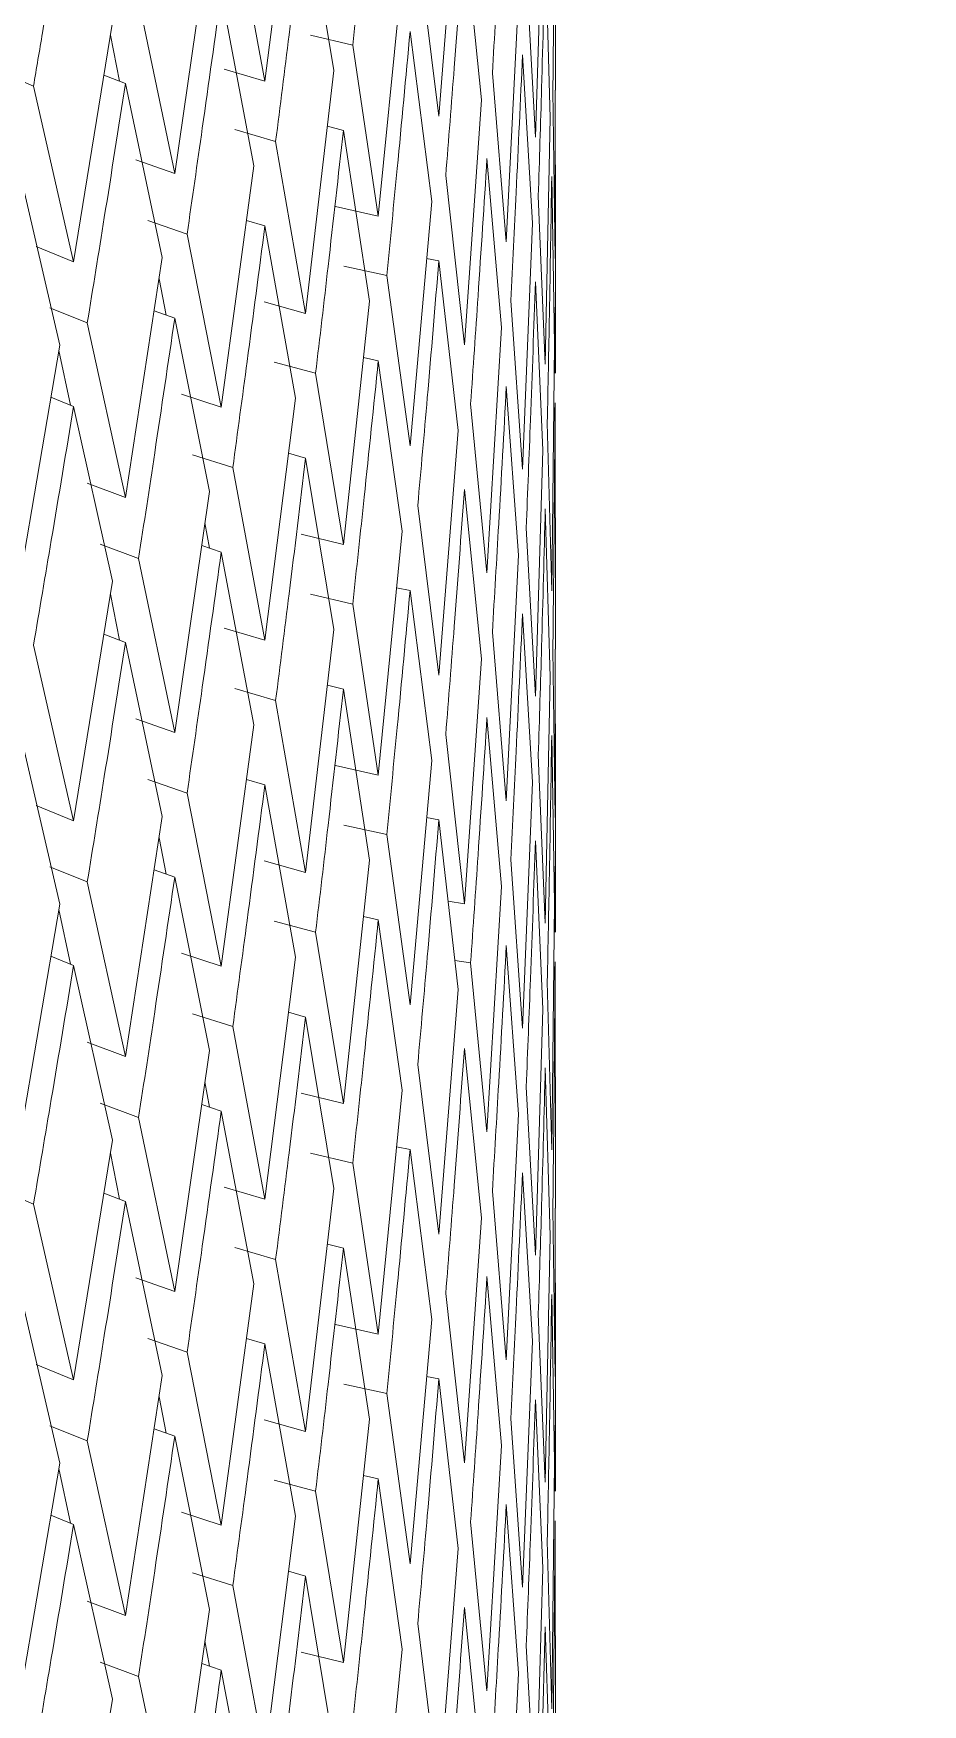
# Model space of a CAD drawing. Header units: centimetres. Extents: x -13594 to 4017, y -3206 to 1780.
# Drawn here: x 771.91 to 778.54, y -1991.67 to -1979.21 of the extents above; entities that cross this region are included whole.
import ezdxf

# ---------------------------------------------------------------- set-up
doc = ezdxf.new("R2010")
doc.units = ezdxf.units.CM

msp = doc.modelspace()

# ---------------------------------------------------------------- linework, layer by layer
at = {"color": 7, "linetype": 'Continuous', "lineweight": 0}
for p, q in [((773.639, -1979.567), (773.866, -1977.762)), ((774.935, -1979.827), (775.079, -1978.003)), ((774.153, -1979.487), (773.942, -1978.209)), ((775.655, -1979.984), (775.711, -1978.15)), ((773.4, -1978.281), (773.639, -1979.567)), ((772.967, -1980.255), (773.226, -1978.459)), ((775.253, -1979.705), (775.126, -1978.444)), ((774.778, -1978.562), (774.935, -1979.828)), ((775.766, -1979.84), (775.728, -1978.587)), ((774.484, -1980.572), (774.662, -1978.755)), ((775.586, -1978.73), (775.655, -1979.984)), ((775.804, -1979.633), (775.804, -1978.654)), ((772.697, -1978.958), (772.967, -1980.255)), ((773.557, -1980.197), (773.313, -1978.91)), ((775.438, -1980.763), (775.53, -1978.932)), ((772.213, -1980.913), (772.502, -1979.128)), ((772.487, -1979.224), (772.556, -1979.566)), ((774.293, -1979.299), (773.978, -1979.223)), ((774.882, -1980.464), (774.721, -1979.197)), ((774.293, -1979.299), (774.484, -1980.572)), ((775.633, -1980.625), (775.559, -1979.37)), ((771.914, -1979.605), (771.641, -1979.486)), ((773.335, -1979.476), (773.639, -1979.567)), ((773.942, -1981.297), (774.153, -1979.487)), ((775.334, -1979.506), (775.438, -1980.763)), ((771.914, -1979.605), (772.213, -1980.913)), ((772.439, -1979.521), (772.6, -1979.583)), ((772.874, -1980.881), (772.6, -1979.583)), ((775.785, -1979.636), (775.801, -1980.887)), ((775.801, -1980.887), (775.802, -1979.633)), ((775.126, -1981.532), (775.253, -1979.705)), ((775.728, -1981.675), (775.766, -1979.84)), ((773.719, -1980.015), (773.414, -1979.926)), ((774.105, -1979.903), (774.224, -1979.933)), ((774.419, -1981.206), (774.224, -1979.933)), ((773.719, -1980.015), (773.942, -1981.297)), ((772.11, -1981.535), (771.807, -1980.225)), ((772.676, -1980.152), (772.967, -1980.255)), ((773.313, -1981.997), (773.557, -1980.197)), ((775.403, -1981.403), (775.294, -1980.144)), ((774.987, -1980.269), (775.126, -1981.532)), ((775.797, -1981.528), (775.776, -1980.277)), ((774.165, -1980.501), (774.484, -1980.572)), ((774.721, -1982.285), (774.882, -1980.464)), ((775.676, -1980.422), (775.728, -1981.675)), ((773.059, -1980.706), (772.766, -1980.605)), ((773.502, -1980.604), (773.639, -1980.645)), ((775.559, -1982.458), (775.633, -1980.625)), ((773.059, -1980.706), (773.313, -1981.997)), ((773.866, -1981.928), (773.639, -1980.645)), ((775.804, -1981.742), (775.804, -1980.711)), ((771.935, -1980.798), (772.213, -1980.913)), ((772.6, -1982.67), (772.874, -1980.881)), ((774.547, -1981.016), (774.228, -1980.946)), ((774.844, -1980.889), (774.935, -1980.906)), ((775.079, -1982.169), (774.935, -1980.906)), ((772.85, -1981.04), (772.902, -1981.31)), ((774.547, -1981.016), (774.721, -1982.285)), ((775.711, -1982.316), (775.655, -1981.063)), ((772.315, -1981.368), (772.035, -1981.255)), ((773.634, -1981.212), (773.942, -1981.297)), ((774.224, -1983.02), (774.419, -1981.206)), ((775.472, -1981.202), (775.559, -1982.458)), ((772.315, -1981.368), (772.6, -1982.67)), ((772.813, -1981.278), (772.967, -1981.333)), ((773.226, -1982.625), (772.967, -1981.333)), ((775.803, -1981.324), (775.802, -1981.742)), ((775.294, -1983.232), (775.403, -1981.403)), ((771.807, -1983.313), (772.11, -1981.535)), ((772.103, -1981.573), (772.191, -1981.982)), ((774.374, -1981.626), (774.484, -1981.651)), ((775.776, -1983.365), (775.797, -1981.528)), ((774.017, -1981.743), (773.707, -1981.661)), ((774.017, -1981.743), (774.224, -1983.02)), ((774.662, -1982.921), (774.484, -1981.651)), ((775.53, -1983.098), (775.438, -1981.842)), ((772.044, -1981.921), (772.213, -1981.991)), ((772.502, -1983.294), (772.213, -1981.991)), ((773.016, -1981.9), (773.313, -1981.997)), ((773.639, -1983.733), (773.866, -1981.928)), ((775.172, -1981.972), (775.294, -1983.232)), ((775.802, -1982.82), (775.801, -1981.965)), ((775.743, -1982.112), (775.776, -1983.365)), ((774.935, -1983.993), (775.079, -1982.169)), ((773.4, -1982.447), (773.1, -1982.352)), ((773.815, -1982.34), (773.942, -1982.375)), ((774.153, -1983.653), (773.942, -1982.375)), ((775.655, -1984.15), (775.711, -1982.316)), ((773.4, -1982.447), (773.639, -1983.733)), ((772.315, -1982.562), (772.6, -1982.67)), ((772.967, -1984.421), (773.226, -1982.625)), ((775.253, -1983.871), (775.126, -1982.61)), ((774.778, -1982.728), (774.935, -1983.994)), ((773.192, -1982.857), (773.227, -1983.047)), ((775.766, -1984.006), (775.728, -1982.753)), ((775.804, -1983.799), (775.804, -1982.82)), ((773.91, -1982.942), (774.224, -1983.02)), ((774.484, -1984.738), (774.662, -1982.921)), ((775.586, -1982.896), (775.655, -1984.15)), ((772.697, -1983.124), (772.41, -1983.017)), ((772.697, -1983.124), (772.967, -1984.421)), ((773.168, -1983.028), (773.313, -1983.076)), ((773.557, -1984.363), (773.313, -1983.076)), ((775.438, -1984.929), (775.53, -1983.098)), ((772.213, -1985.079), (772.502, -1983.294)), ((774.62, -1983.343), (774.721, -1983.363)), ((774.882, -1984.63), (774.721, -1983.363)), ((772.487, -1983.39), (772.556, -1983.732)), ((774.293, -1983.465), (773.978, -1983.389)), ((774.293, -1983.465), (774.484, -1984.738)), ((775.633, -1984.791), (775.559, -1983.536)), ((772.439, -1983.687), (772.6, -1983.749)), ((772.874, -1985.047), (772.6, -1983.749)), ((773.335, -1983.642), (773.639, -1983.733)), ((773.942, -1985.463), (774.153, -1983.653)), ((775.334, -1983.672), (775.438, -1984.929)), ((771.914, -1983.771), (772.213, -1985.079)), ((775.126, -1985.698), (775.253, -1983.871)), ((775.785, -1983.802), (775.801, -1985.053)), ((775.801, -1985.053), (775.802, -1983.799)), ((773.719, -1984.181), (773.414, -1984.092)), ((774.105, -1984.069), (774.224, -1984.099)), ((774.419, -1985.372), (774.224, -1984.099)), ((775.728, -1985.841), (775.766, -1984.006)), ((773.719, -1984.181), (773.942, -1985.463)), ((772.676, -1984.318), (772.967, -1984.421)), ((773.313, -1986.163), (773.557, -1984.363)), ((775.403, -1985.569), (775.294, -1984.31)), ((772.11, -1985.701), (771.807, -1984.391)), ((774.987, -1984.435), (775.126, -1985.698)), ((775.797, -1985.694), (775.776, -1984.443)), ((775.676, -1984.588), (775.728, -1985.841)), ((774.165, -1984.667), (774.484, -1984.738)), ((774.721, -1986.451), (774.882, -1984.63)), ((773.059, -1984.872), (772.766, -1984.771)), ((773.502, -1984.77), (773.639, -1984.811)), ((773.866, -1986.094), (773.639, -1984.811)), ((775.559, -1986.624), (775.633, -1984.791)), ((771.935, -1984.964), (772.213, -1985.079)), ((773.059, -1984.872), (773.313, -1986.163)), ((775.804, -1985.908), (775.804, -1984.877)), ((772.6, -1986.836), (772.874, -1985.047)), ((774.547, -1985.182), (774.228, -1985.112)), ((774.844, -1985.055), (774.935, -1985.072)), ((775.079, -1986.335), (774.935, -1985.072)), ((772.85, -1985.206), (772.902, -1985.476)), ((774.547, -1985.182), (774.721, -1986.451)), ((775.711, -1986.482), (775.655, -1985.229)), ((775.472, -1985.368), (775.559, -1986.624)), ((772.315, -1985.534), (772.035, -1985.421)), ((772.813, -1985.444), (772.967, -1985.499)), ((773.634, -1985.378), (773.942, -1985.463)), ((774.224, -1987.186), (774.419, -1985.372)), ((775.803, -1985.49), (775.802, -1985.908)), ((772.315, -1985.534), (772.6, -1986.836)), ((773.226, -1986.791), (772.967, -1985.499)), ((775.294, -1987.398), (775.403, -1985.569)), ((771.807, -1987.479), (772.11, -1985.701)), ((772.103, -1985.739), (772.191, -1986.148)), ((775.004, -1985.678), (775.126, -1985.698)), ((775.776, -1987.53), (775.797, -1985.694)), ((774.017, -1985.909), (773.707, -1985.827)), ((774.374, -1985.792), (774.484, -1985.816)), ((774.662, -1987.087), (774.484, -1985.816)), ((774.017, -1985.909), (774.224, -1987.186)), ((772.044, -1986.087), (772.213, -1986.157)), ((773.016, -1986.066), (773.313, -1986.163)), ((773.639, -1987.899), (773.866, -1986.094)), ((775.53, -1987.264), (775.438, -1986.008)), ((772.502, -1987.46), (772.213, -1986.157)), ((775.172, -1986.138), (775.055, -1986.12)), ((775.172, -1986.138), (775.294, -1987.398)), ((775.802, -1986.986), (775.801, -1986.131)), ((774.935, -1988.159), (775.079, -1986.335)), ((775.743, -1986.278), (775.776, -1987.53)), ((775.655, -1988.316), (775.711, -1986.482)), ((773.4, -1986.613), (773.1, -1986.518)), ((773.4, -1986.613), (773.639, -1987.899)), ((773.814, -1986.506), (773.942, -1986.541)), ((774.153, -1987.819), (773.942, -1986.541)), ((772.315, -1986.728), (772.6, -1986.836)), ((772.967, -1988.587), (773.226, -1986.791)), ((775.253, -1988.037), (775.126, -1986.776)), ((774.778, -1986.894), (774.935, -1988.159)), ((775.766, -1988.172), (775.728, -1986.919)), ((775.804, -1987.965), (775.804, -1986.986)), ((773.192, -1987.023), (773.227, -1987.213)), ((773.91, -1987.108), (774.224, -1987.186)), ((774.484, -1988.904), (774.662, -1987.087)), ((775.586, -1987.062), (775.655, -1988.316)), ((772.697, -1987.29), (772.41, -1987.183)), ((773.168, -1987.194), (773.313, -1987.242)), ((772.697, -1987.29), (772.967, -1988.587)), ((773.557, -1988.529), (773.313, -1987.242)), ((775.438, -1989.095), (775.53, -1987.264)), ((772.213, -1989.245), (772.502, -1987.46)), ((772.487, -1987.556), (772.556, -1987.898)), ((774.293, -1987.631), (773.978, -1987.555)), ((774.62, -1987.509), (774.721, -1987.529)), ((774.882, -1988.796), (774.721, -1987.529)), ((774.293, -1987.631), (774.484, -1988.904)), ((775.633, -1988.957), (775.559, -1987.702)), ((771.914, -1987.937), (771.641, -1987.818)), ((772.439, -1987.853), (772.6, -1987.915)), ((773.335, -1987.808), (773.639, -1987.899)), ((773.942, -1989.629), (774.153, -1987.819)), ((775.334, -1987.838), (775.438, -1989.095)), ((771.914, -1987.937), (772.213, -1989.245)), ((772.874, -1989.213), (772.6, -1987.915)), ((775.785, -1987.968), (775.801, -1989.219)), ((775.801, -1989.219), (775.802, -1987.965)), ((775.126, -1989.864), (775.253, -1988.037)), ((775.728, -1990.007), (775.766, -1988.172)), ((773.719, -1988.347), (773.414, -1988.258)), ((773.719, -1988.347), (773.942, -1989.629)), ((774.105, -1988.235), (774.224, -1988.265)), ((774.419, -1989.538), (774.224, -1988.265)), ((775.403, -1989.735), (775.294, -1988.476)), ((772.11, -1989.867), (771.807, -1988.557)), ((772.676, -1988.484), (772.967, -1988.587)), ((773.313, -1990.329), (773.557, -1988.529)), ((774.987, -1988.601), (775.126, -1989.864)), ((775.797, -1989.86), (775.776, -1988.609)), ((774.165, -1988.833), (774.484, -1988.904)), ((774.721, -1990.617), (774.882, -1988.796)), ((775.676, -1988.754), (775.728, -1990.007)), ((773.059, -1989.038), (772.766, -1988.937)), ((773.502, -1988.936), (773.639, -1988.977)), ((773.866, -1990.26), (773.639, -1988.977)), ((775.559, -1990.79), (775.633, -1988.957)), ((773.059, -1989.038), (773.313, -1990.329)), ((775.804, -1990.074), (775.804, -1989.043)), ((771.935, -1989.13), (772.213, -1989.245)), ((772.6, -1991.002), (772.874, -1989.213)), ((774.844, -1989.221), (774.935, -1989.238)), ((774.547, -1989.348), (774.228, -1989.278)), ((774.547, -1989.348), (774.721, -1990.617)), ((775.079, -1990.501), (774.935, -1989.238)), ((772.85, -1989.372), (772.902, -1989.642)), ((775.711, -1990.648), (775.655, -1989.395)), ((772.315, -1989.7), (772.035, -1989.587)), ((773.634, -1989.544), (773.942, -1989.629)), ((774.224, -1991.352), (774.419, -1989.538)), ((775.472, -1989.534), (775.559, -1990.79)), ((772.315, -1989.7), (772.6, -1991.002)), ((772.813, -1989.61), (772.967, -1989.665)), ((773.226, -1990.957), (772.967, -1989.665)), ((775.803, -1989.656), (775.802, -1990.074)), ((775.294, -1991.564), (775.403, -1989.735)), ((771.807, -1991.645), (772.11, -1989.867)), ((772.103, -1989.905), (772.191, -1990.314)), ((774.374, -1989.958), (774.484, -1989.982)), ((775.776, -1991.696), (775.797, -1989.86)), ((774.017, -1990.075), (773.707, -1989.992)), ((774.017, -1990.075), (774.224, -1991.352)), ((774.662, -1991.253), (774.484, -1989.982)), ((775.53, -1991.43), (775.438, -1990.174)), ((772.044, -1990.253), (772.213, -1990.323)), ((772.502, -1991.626), (772.213, -1990.323)), ((773.016, -1990.232), (773.313, -1990.329)), ((773.639, -1992.065), (773.866, -1990.26)), ((775.172, -1990.304), (775.294, -1991.564)), ((775.801, -1990.297), (775.785, -1992.134)), ((775.802, -1991.152), (775.801, -1990.297)), ((775.743, -1990.444), (775.776, -1991.696)), ((774.935, -1992.325), (775.079, -1990.501)), ((773.4, -1990.779), (773.1, -1990.684)), ((773.814, -1990.672), (773.942, -1990.707)), ((774.153, -1991.985), (773.942, -1990.707)), ((775.655, -1992.482), (775.711, -1990.648)), ((773.4, -1990.779), (773.639, -1992.065)), ((772.315, -1990.894), (772.6, -1991.002)), ((772.967, -1992.752), (773.226, -1990.957)), ((775.253, -1992.203), (775.126, -1990.942)), ((774.779, -1991.06), (774.935, -1992.325)), ((775.728, -1991.085), (775.676, -1992.92)), ((775.766, -1992.338), (775.728, -1991.085)), ((773.192, -1991.189), (773.227, -1991.379)), ((775.804, -1992.131), (775.804, -1991.152)), ((773.91, -1991.274), (774.224, -1991.352)), ((774.484, -1993.07), (774.662, -1991.253)), ((775.586, -1991.228), (775.655, -1992.482)), ((772.697, -1991.456), (772.411, -1991.349)), ((772.697, -1991.456), (772.967, -1992.752)), ((773.168, -1991.36), (773.313, -1991.408)), ((773.557, -1992.695), (773.313, -1991.408)), ((775.438, -1993.261), (775.53, -1991.43)), ((772.213, -1993.411), (772.502, -1991.626))]:
    msp.add_line(p, q, dxfattribs=at)
for points, knots in [([(439.352, -2215.508), (442.193, -2214.683), (448.094, -2212.969), (457.133, -2209.887), (466.439, -2206.38), (475.79, -2202.486), (485.172, -2198.221), (494.577, -2193.586), (503.994, -2188.587), (513.413, -2183.23), (522.824, -2177.521), (532.217, -2171.466), (541.582, -2165.073), (550.909, -2158.347), (560.189, -2151.297), (569.412, -2143.93), (578.569, -2136.255), (587.648, -2128.278), (596.643, -2120.01), (605.542, -2111.459), (614.336, -2102.633), (623.017, -2093.544), (631.575, -2084.199), (640.002, -2074.61), (648.288, -2064.786), (656.425, -2054.738), (664.405, -2044.476), (672.218, -2034.012), (679.857, -2023.356), (687.314, -2012.52), (694.581, -2001.516), (701.65, -1990.354), (708.514, -1979.047), (715.165, -1967.607), (721.598, -1956.045), (727.803, -1944.375), (733.776, -1932.608), (739.51, -1920.756), (744.999, -1908.833), (750.236, -1896.851), (755.217, -1884.822), (759.935, -1872.76), (764.387, -1860.676), (768.566, -1848.584), (772.47, -1836.496), (776.092, -1824.425), (779.43, -1812.384), (782.48, -1800.385), (785.238, -1788.441), (787.702, -1776.565), (789.867, -1764.769), (791.733, -1753.065), (793.297, -1741.466), (794.556, -1729.984), (795.51, -1718.631), (796.156, -1707.42), (796.495, -1696.361), (796.524, -1685.467), (796.245, -1674.749), (795.655, -1664.219), (794.758, -1653.887), (793.55, -1643.768), (792.042, -1633.864), (790.2, -1624.215), (788.706, -1617.284), (787.734, -1613.651), (787.579, -1613.07)], [0, 0, 0, 0, 0.014701, 0.030542, 0.046388, 0.062238, 0.078091, 0.093946, 0.109801, 0.125657, 0.141512, 0.157366, 0.173219, 0.189071, 0.204921, 0.22077, 0.236616, 0.252461, 0.268304, 0.284146, 0.299986, 0.315824, 0.331661, 0.347496, 0.36333, 0.379163, 0.394996, 0.410827, 0.426657, 0.442487, 0.458316, 0.474145, 0.489974, 0.505802, 0.521631, 0.537459, 0.553288, 0.569118, 0.584948, 0.600778, 0.616609, 0.632441, 0.648275, 0.664109, 0.679945, 0.695782, 0.71162, 0.72746, 0.743302, 0.759146, 0.774992, 0.79084, 0.806689, 0.822541, 0.838395, 0.85425, 0.870107, 0.885966, 0.901826, 0.917687, 0.933548, 0.949409, 0.965268, 0.981126, 0.99698, 1, 1, 1, 1]), ([(774.484, -1977.485), (774.449, -1977.823), (774.387, -1978.429), (774.322, -1979.033), (774.293, -1979.299)], [0, 0, 0, 0, 0.5599999, 1, 1, 1, 1]), ([(775.438, -1977.676), (775.42, -1978.017), (775.386, -1978.628), (775.35, -1979.237), (775.334, -1979.506)], [0, 0, 0, 0, 0.5599999, 1, 1, 1, 1]), ([(775.801, -1977.799), (775.799, -1978.142), (775.795, -1978.754), (775.788, -1979.366), (775.785, -1979.636)], [0, 0, 0, 0, 0.56, 1, 1, 1, 1]), ([(773.942, -1978.209), (773.902, -1978.546), (773.829, -1979.149), (773.753, -1979.751), (773.719, -1980.015)], [0, 0, 0, 0, 0.56, 1, 1, 1, 1]), ([(775.126, -1978.444), (775.101, -1978.785), (775.056, -1979.393), (775.008, -1980.001), (774.987, -1980.269)], [0, 0, 0, 0, 0.56, 1, 1, 1, 1]), ([(775.728, -1978.587), (775.719, -1978.93), (775.704, -1979.542), (775.685, -1980.153), (775.676, -1980.422)], [0, 0, 0, 0, 0.56, 1, 1, 1, 1]), ([(772.068, -1978.697), (772.039, -1978.866), (771.988, -1979.169), (771.936, -1979.472), (771.914, -1979.605)], [0, 0, 0, 0, 0.56, 1, 1, 1, 1]), ([(773.313, -1978.91), (773.267, -1979.245), (773.183, -1979.845), (773.097, -1980.443), (773.059, -1980.706)], [0, 0, 0, 0, 0.56, 1, 1, 1, 1]), ([(774.721, -1979.197), (774.689, -1979.537), (774.633, -1980.144), (774.573, -1980.749), (774.547, -1981.016)], [0, 0, 0, 0, 0.56, 1, 1, 1, 1]), ([(775.559, -1979.37), (775.543, -1979.712), (775.516, -1980.323), (775.485, -1980.934), (775.472, -1981.202)], [0, 0, 0, 0, 0.56, 1, 1, 1, 1]), ([(772.6, -1979.583), (772.548, -1979.916), (772.454, -1980.512), (772.358, -1981.107), (772.315, -1981.368)], [0, 0, 0, 0, 0.5599999, 1, 1, 1, 1]), ([(774.224, -1979.933), (774.186, -1980.271), (774.119, -1980.875), (774.048, -1981.478), (774.017, -1981.743)], [0, 0, 0, 0, 0.5599999, 1, 1, 1, 1]), ([(775.802, -1979.901), (775.803, -1980.106), (775.805, -1980.58), (775.804, -1981.055), (775.803, -1981.324)], [0, 0, 0, 0, 0.432352, 1, 1, 1, 1]), ([(775.294, -1980.144), (775.272, -1980.486), (775.233, -1981.095), (775.191, -1981.704), (775.172, -1981.972)], [0, 0, 0, 0, 0.5599999, 1, 1, 1, 1]), ([(775.776, -1980.277), (775.771, -1980.619), (775.761, -1981.231), (775.749, -1981.843), (775.743, -1982.112)], [0, 0, 0, 0, 0.56, 1, 1, 1, 1]), ([(773.639, -1980.645), (773.595, -1980.982), (773.517, -1981.583), (773.435, -1982.183), (773.4, -1982.447)], [0, 0, 0, 0, 0.56, 1, 1, 1, 1]), ([(774.935, -1980.906), (774.907, -1981.246), (774.856, -1981.854), (774.802, -1982.461), (774.778, -1982.728)], [0, 0, 0, 0, 0.56, 1, 1, 1, 1]), ([(775.655, -1981.063), (775.643, -1981.405), (775.622, -1982.016), (775.597, -1982.627), (775.586, -1982.896)], [0, 0, 0, 0, 0.56, 1, 1, 1, 1]), ([(772.967, -1981.333), (772.918, -1981.667), (772.829, -1982.265), (772.738, -1982.862), (772.697, -1983.124)], [0, 0, 0, 0, 0.56, 1, 1, 1, 1]), ([(774.484, -1981.651), (774.449, -1981.989), (774.387, -1982.595), (774.322, -1983.199), (774.293, -1983.465)], [0, 0, 0, 0, 0.56, 1, 1, 1, 1]), ([(775.438, -1981.842), (775.42, -1982.183), (775.386, -1982.794), (775.35, -1983.403), (775.334, -1983.672)], [0, 0, 0, 0, 0.56, 1, 1, 1, 1]), ([(772.213, -1981.991), (772.158, -1982.323), (772.06, -1982.917), (771.958, -1983.51), (771.914, -1983.771)], [0, 0, 0, 0, 0.56, 1, 1, 1, 1]), ([(775.801, -1981.965), (775.799, -1982.308), (775.795, -1982.92), (775.788, -1983.532), (775.785, -1983.802)], [0, 0, 0, 0, 0.56, 1, 1, 1, 1]), ([(773.942, -1982.375), (773.902, -1982.712), (773.829, -1983.315), (773.753, -1983.917), (773.719, -1984.181)], [0, 0, 0, 0, 0.56, 1, 1, 1, 1]), ([(775.126, -1982.61), (775.101, -1982.951), (775.056, -1983.559), (775.008, -1984.167), (774.987, -1984.435)], [0, 0, 0, 0, 0.56, 1, 1, 1, 1]), ([(775.728, -1982.753), (775.719, -1983.096), (775.704, -1983.708), (775.685, -1984.319), (775.676, -1984.588)], [0, 0, 0, 0, 0.56, 1, 1, 1, 1]), ([(773.313, -1983.076), (773.267, -1983.411), (773.183, -1984.011), (773.097, -1984.609), (773.059, -1984.872)], [0, 0, 0, 0, 0.56, 1, 1, 1, 1]), ([(774.721, -1983.363), (774.689, -1983.703), (774.633, -1984.31), (774.573, -1984.915), (774.547, -1985.182)], [0, 0, 0, 0, 0.56, 1, 1, 1, 1]), ([(775.559, -1983.536), (775.543, -1983.878), (775.516, -1984.489), (775.485, -1985.1), (775.472, -1985.368)], [0, 0, 0, 0, 0.56, 1, 1, 1, 1]), ([(772.6, -1983.749), (772.548, -1984.082), (772.454, -1984.678), (772.358, -1985.273), (772.315, -1985.534)], [0, 0, 0, 0, 0.56, 1, 1, 1, 1]), ([(774.224, -1984.099), (774.186, -1984.437), (774.119, -1985.041), (774.048, -1985.644), (774.017, -1985.909)], [0, 0, 0, 0, 0.56, 1, 1, 1, 1]), ([(775.802, -1984.067), (775.803, -1984.272), (775.805, -1984.746), (775.804, -1985.221), (775.803, -1985.49)], [0, 0, 0, 0, 0.432352, 1, 1, 1, 1]), ([(775.294, -1984.31), (775.272, -1984.652), (775.233, -1985.261), (775.191, -1985.87), (775.172, -1986.138)], [0, 0, 0, 0, 0.56, 1, 1, 1, 1]), ([(775.776, -1984.443), (775.771, -1984.785), (775.761, -1985.397), (775.749, -1986.009), (775.743, -1986.278)], [0, 0, 0, 0, 0.56, 1, 1, 1, 1]), ([(773.639, -1984.811), (773.595, -1985.148), (773.517, -1985.749), (773.435, -1986.349), (773.4, -1986.613)], [0, 0, 0, 0, 0.56, 1, 1, 1, 1]), ([(774.935, -1985.072), (774.907, -1985.412), (774.856, -1986.02), (774.802, -1986.627), (774.778, -1986.894)], [0, 0, 0, 0, 0.56, 1, 1, 1, 1]), ([(775.655, -1985.229), (775.643, -1985.571), (775.622, -1986.182), (775.597, -1986.793), (775.586, -1987.062)], [0, 0, 0, 0, 0.56, 1, 1, 1, 1]), ([(772.967, -1985.499), (772.918, -1985.833), (772.829, -1986.431), (772.738, -1987.028), (772.697, -1987.29)], [0, 0, 0, 0, 0.56, 1, 1, 1, 1]), ([(774.484, -1985.816), (774.449, -1986.155), (774.387, -1986.761), (774.322, -1987.365), (774.293, -1987.631)], [0, 0, 0, 0, 0.56, 1, 1, 1, 1]), ([(775.438, -1986.008), (775.42, -1986.349), (775.386, -1986.96), (775.35, -1987.569), (775.334, -1987.838)], [0, 0, 0, 0, 0.56, 1, 1, 1, 1]), ([(772.213, -1986.157), (772.158, -1986.489), (772.06, -1987.083), (771.958, -1987.676), (771.914, -1987.937)], [0, 0, 0, 0, 0.56, 1, 1, 1, 1]), ([(775.801, -1986.131), (775.799, -1986.474), (775.795, -1987.086), (775.788, -1987.698), (775.785, -1987.968)], [0, 0, 0, 0, 0.56, 1, 1, 1, 1]), ([(773.942, -1986.541), (773.902, -1986.878), (773.829, -1987.481), (773.753, -1988.083), (773.719, -1988.347)], [0, 0, 0, 0, 0.56, 1, 1, 1, 1]), ([(775.126, -1986.776), (775.101, -1987.117), (775.056, -1987.725), (775.008, -1988.333), (774.987, -1988.601)], [0, 0, 0, 0, 0.5599999, 1, 1, 1, 1]), ([(775.728, -1986.919), (775.719, -1987.262), (775.704, -1987.874), (775.685, -1988.485), (775.676, -1988.754)], [0, 0, 0, 0, 0.56, 1, 1, 1, 1]), ([(773.313, -1987.242), (773.267, -1987.577), (773.183, -1988.177), (773.097, -1988.775), (773.059, -1989.038)], [0, 0, 0, 0, 0.5599999, 1, 1, 1, 1]), ([(774.721, -1987.529), (774.689, -1987.869), (774.633, -1988.476), (774.573, -1989.081), (774.547, -1989.348)], [0, 0, 0, 0, 0.56, 1, 1, 1, 1]), ([(775.559, -1987.702), (775.543, -1988.044), (775.516, -1988.655), (775.485, -1989.266), (775.472, -1989.534)], [0, 0, 0, 0, 0.56, 1, 1, 1, 1]), ([(772.6, -1987.915), (772.548, -1988.248), (772.454, -1988.844), (772.358, -1989.439), (772.315, -1989.7)], [0, 0, 0, 0, 0.56, 1, 1, 1, 1]), ([(775.802, -1988.233), (775.803, -1988.438), (775.805, -1988.912), (775.804, -1989.387), (775.803, -1989.656)], [0, 0, 0, 0, 0.432352, 1, 1, 1, 1]), ([(774.224, -1988.265), (774.186, -1988.603), (774.119, -1989.207), (774.048, -1989.81), (774.017, -1990.075)], [0, 0, 0, 0, 0.56, 1, 1, 1, 1]), ([(775.294, -1988.476), (775.272, -1988.818), (775.233, -1989.427), (775.191, -1990.036), (775.172, -1990.304)], [0, 0, 0, 0, 0.56, 1, 1, 1, 1]), ([(775.776, -1988.609), (775.771, -1988.951), (775.761, -1989.563), (775.749, -1990.175), (775.743, -1990.444)], [0, 0, 0, 0, 0.56, 1, 1, 1, 1]), ([(773.639, -1988.977), (773.595, -1989.314), (773.517, -1989.915), (773.435, -1990.515), (773.4, -1990.779)], [0, 0, 0, 0, 0.56, 1, 1, 1, 1]), ([(774.935, -1989.238), (774.907, -1989.578), (774.856, -1990.186), (774.802, -1990.793), (774.778, -1991.06)], [0, 0, 0, 0, 0.56, 1, 1, 1, 1]), ([(775.655, -1989.395), (775.643, -1989.737), (775.622, -1990.348), (775.597, -1990.959), (775.586, -1991.228)], [0, 0, 0, 0, 0.56, 1, 1, 1, 1]), ([(772.967, -1989.665), (772.918, -1989.999), (772.829, -1990.597), (772.738, -1991.194), (772.697, -1991.456)], [0, 0, 0, 0, 0.56, 1, 1, 1, 1]), ([(774.484, -1989.982), (774.449, -1990.321), (774.387, -1990.927), (774.322, -1991.531), (774.293, -1991.797)], [0, 0, 0, 0, 0.5599999, 1, 1, 1, 1]), ([(775.438, -1990.174), (775.42, -1990.515), (775.386, -1991.126), (775.35, -1991.735), (775.334, -1992.004)], [0, 0, 0, 0, 0.56, 1, 1, 1, 1]), ([(772.213, -1990.323), (772.158, -1990.655), (772.06, -1991.249), (771.958, -1991.842), (771.914, -1992.103)], [0, 0, 0, 0, 0.56, 1, 1, 1, 1]), ([(773.942, -1990.707), (773.902, -1991.044), (773.829, -1991.647), (773.753, -1992.249), (773.719, -1992.513)], [0, 0, 0, 0, 0.56, 1, 1, 1, 1]), ([(775.126, -1990.942), (775.101, -1991.283), (775.056, -1991.891), (775.008, -1992.499), (774.987, -1992.767)], [0, 0, 0, 0, 0.5599999, 1, 1, 1, 1]), ([(773.313, -1991.408), (773.267, -1991.743), (773.183, -1992.343), (773.097, -1992.941), (773.059, -1993.204)], [0, 0, 0, 0, 0.56, 1, 1, 1, 1])]:
    msp.add_open_spline(points, degree=3, knots=knots, dxfattribs=at)

doc.saveas('drawing.dxf')
